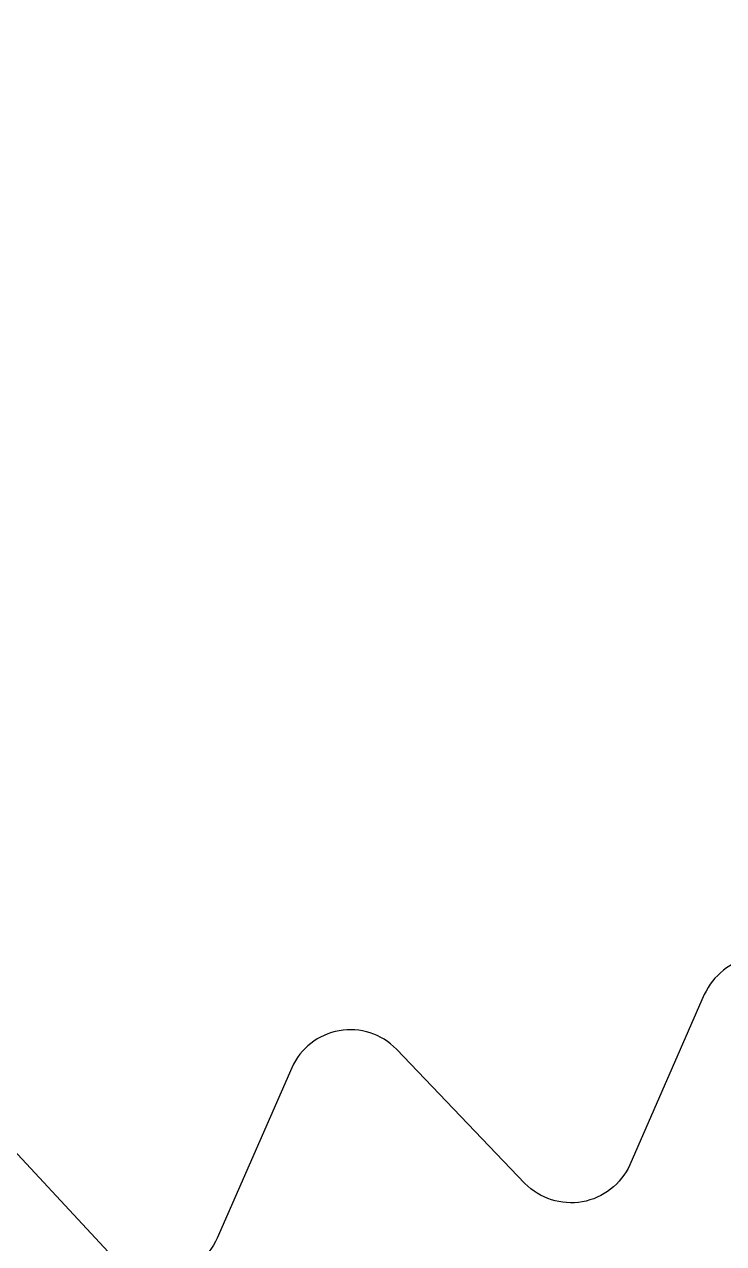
# Model space of a CAD drawing. Header units: millimetres. Extents: x -65527 to 8894748, y -37603 to 223697.
# Drawn here: x -31414.66 to -31411.35, y 101068.31 to 101074.08 of the extents above; entities that cross this region are included whole.
import ezdxf

# ---------------------------------------------------------------- set-up
doc = ezdxf.new("R2010")
doc.units = ezdxf.units.MM
doc.header["$LTSCALE"] = 10
doc.layers.add('Архитектура', color=251, linetype='Continuous')

msp = doc.modelspace()

# ---------------------------------------------------------------- linework, layer by layer
at = {"layer": 'Архитектура', "lineweight": 25, "transparency": 33554684}
msp.add_lwpolyline([(-31405.8196, 101069.7428, -0.527868), (-31406.3151, 101069.6549), (-31406.923, 101070.2901, 0.527868), (-31407.4186, 101070.2023), (-31407.7711, 101069.3969, -0.527868), (-31408.2667, 101069.3091), (-31408.8746, 101069.9442, 0.527868), (-31409.3702, 101069.8564), (-31409.7227, 101069.051, -0.527868), (-31410.2183, 101068.9632), (-31410.9462, 101069.5771, 0.527868), (-31411.4417, 101069.4892), (-31411.7943, 101068.6838, -0.527868), (-31412.2899, 101068.596), (-31412.8978, 101069.2312, 0.527868), (-31413.3933, 101069.1434), (-31413.7458, 101068.3379, -0.527868), (-31414.2414, 101068.2501), (-31414.8344, 101068.8879, 0.57795)], format="xyb", dxfattribs=at)
msp.add_lwpolyline([(-31405.8196, 101069.7428, -0.527868), (-31406.3151, 101069.6549), (-31406.923, 101070.2901, 0.527868), (-31407.4186, 101070.2023), (-31407.7711, 101069.3969, -0.527868), (-31408.2667, 101069.3091), (-31408.8746, 101069.9442, 0.527868), (-31409.3702, 101069.8564), (-31409.7227, 101069.051, -0.527868), (-31410.2183, 101068.9632), (-31410.9462, 101069.5771, 0.527868), (-31411.4417, 101069.4892), (-31411.7943, 101068.6838, -0.527868), (-31412.2899, 101068.596), (-31412.8978, 101069.2312, 0.527868), (-31413.3933, 101069.1434), (-31413.7458, 101068.3379, -0.527868), (-31414.2414, 101068.2501), (-31414.8344, 101068.8879, 0.57795)], format="xyb", dxfattribs=at)
msp.add_lwpolyline([(-31405.8196, 101069.7428, -0.527868), (-31406.3151, 101069.6549), (-31406.923, 101070.2901, 0.527868), (-31407.4186, 101070.2023), (-31407.7711, 101069.3969, -0.527868), (-31408.2667, 101069.3091), (-31408.8746, 101069.9442, 0.527868), (-31409.3702, 101069.8564), (-31409.7227, 101069.051, -0.527868), (-31410.2183, 101068.9632), (-31410.9462, 101069.5771, 0.527868), (-31411.4417, 101069.4892), (-31411.7943, 101068.6838, -0.527868), (-31412.2899, 101068.596), (-31412.8978, 101069.2312, 0.527868), (-31413.3933, 101069.1434), (-31413.7458, 101068.3379, -0.527868), (-31414.2414, 101068.2501), (-31414.8344, 101068.8879, 0.57795)], format="xyb", dxfattribs=at)
msp.add_lwpolyline([(-31405.8196, 101069.7428, -0.527868), (-31406.3151, 101069.6549), (-31406.923, 101070.2901, 0.527868), (-31407.4186, 101070.2023), (-31407.7711, 101069.3969, -0.527868), (-31408.2667, 101069.3091), (-31408.8746, 101069.9442, 0.527868), (-31409.3702, 101069.8564), (-31409.7227, 101069.051, -0.527868), (-31410.2183, 101068.9632), (-31410.9462, 101069.5771, 0.527868), (-31411.4417, 101069.4892), (-31411.7943, 101068.6838, -0.527868), (-31412.2899, 101068.596), (-31412.8978, 101069.2312, 0.527868), (-31413.3933, 101069.1434), (-31413.7458, 101068.3379, -0.527868), (-31414.2414, 101068.2501), (-31414.8344, 101068.8879, 0.57795)], format="xyb", dxfattribs=at)
msp.add_lwpolyline([(-31405.8196, 101069.7428, -0.527868), (-31406.3151, 101069.6549), (-31406.923, 101070.2901, 0.527868), (-31407.4186, 101070.2023), (-31407.7711, 101069.3969, -0.527868), (-31408.2667, 101069.3091), (-31408.8746, 101069.9442, 0.527868), (-31409.3702, 101069.8564), (-31409.7227, 101069.051, -0.527868), (-31410.2183, 101068.9632), (-31410.9462, 101069.5771, 0.527868), (-31411.4417, 101069.4892), (-31411.7943, 101068.6838, -0.527868), (-31412.2899, 101068.596), (-31412.8978, 101069.2312, 0.527868), (-31413.3933, 101069.1434), (-31413.7458, 101068.3379, -0.527868), (-31414.2414, 101068.2501), (-31414.8344, 101068.8879, 0.57795)], format="xyb", dxfattribs=at)
msp.add_lwpolyline([(-31405.8196, 101069.7428, -0.527868), (-31406.3151, 101069.6549), (-31406.923, 101070.2901, 0.527868), (-31407.4186, 101070.2023), (-31407.7711, 101069.3969, -0.527868), (-31408.2667, 101069.3091), (-31408.8746, 101069.9442, 0.527868), (-31409.3702, 101069.8564), (-31409.7227, 101069.051, -0.527868), (-31410.2183, 101068.9632), (-31410.9462, 101069.5771, 0.527868), (-31411.4417, 101069.4892), (-31411.7943, 101068.6838, -0.527868), (-31412.2899, 101068.596), (-31412.8978, 101069.2312, 0.527868), (-31413.3933, 101069.1434), (-31413.7458, 101068.3379, -0.527868), (-31414.2414, 101068.2501), (-31414.8344, 101068.8879, 0.57795)], format="xyb", dxfattribs=at)
msp.add_lwpolyline([(-31405.8196, 101069.7428, -0.527868), (-31406.3151, 101069.6549), (-31406.923, 101070.2901, 0.527868), (-31407.4186, 101070.2023), (-31407.7711, 101069.3969, -0.527868), (-31408.2667, 101069.3091), (-31408.8746, 101069.9442, 0.527868), (-31409.3702, 101069.8564), (-31409.7227, 101069.051, -0.527868), (-31410.2183, 101068.9632), (-31410.9462, 101069.5771, 0.527868), (-31411.4417, 101069.4892), (-31411.7943, 101068.6838, -0.527868), (-31412.2899, 101068.596), (-31412.8978, 101069.2312, 0.527868), (-31413.3933, 101069.1434), (-31413.7458, 101068.3379, -0.527868), (-31414.2414, 101068.2501), (-31414.8344, 101068.8879, 0.57795)], format="xyb", dxfattribs=at)
msp.add_lwpolyline([(-31405.8196, 101069.7428, -0.527868), (-31406.3151, 101069.6549), (-31406.923, 101070.2901, 0.527868), (-31407.4186, 101070.2023), (-31407.7711, 101069.3969, -0.527868), (-31408.2667, 101069.3091), (-31408.8746, 101069.9442, 0.527868), (-31409.3702, 101069.8564), (-31409.7227, 101069.051, -0.527868), (-31410.2183, 101068.9632), (-31410.9462, 101069.5771, 0.527868), (-31411.4417, 101069.4892), (-31411.7943, 101068.6838, -0.527868), (-31412.2899, 101068.596), (-31412.8978, 101069.2312, 0.527868), (-31413.3933, 101069.1434), (-31413.7458, 101068.3379, -0.527868), (-31414.2414, 101068.2501), (-31414.8344, 101068.8879, 0.57795)], format="xyb", dxfattribs=at)
msp.add_lwpolyline([(-31405.8196, 101069.7428, -0.527868), (-31406.3151, 101069.6549), (-31406.923, 101070.2901, 0.527868), (-31407.4186, 101070.2023), (-31407.7711, 101069.3969, -0.527868), (-31408.2667, 101069.3091), (-31408.8746, 101069.9442, 0.527868), (-31409.3702, 101069.8564), (-31409.7227, 101069.051, -0.527868), (-31410.2183, 101068.9632), (-31410.9462, 101069.5771, 0.527868), (-31411.4417, 101069.4892), (-31411.7943, 101068.6838, -0.527868), (-31412.2899, 101068.596), (-31412.8978, 101069.2312, 0.527868), (-31413.3933, 101069.1434), (-31413.7458, 101068.3379, -0.527868), (-31414.2414, 101068.2501), (-31414.8344, 101068.8879, 0.57795)], format="xyb", dxfattribs=at)
msp.add_lwpolyline([(-31405.8196, 101069.7428, -0.527868), (-31406.3151, 101069.6549), (-31406.923, 101070.2901, 0.527868), (-31407.4186, 101070.2023), (-31407.7711, 101069.3969, -0.527868), (-31408.2667, 101069.3091), (-31408.8746, 101069.9442, 0.527868), (-31409.3702, 101069.8564), (-31409.7227, 101069.051, -0.527868), (-31410.2183, 101068.9632), (-31410.9462, 101069.5771, 0.527868), (-31411.4417, 101069.4892), (-31411.7943, 101068.6838, -0.527868), (-31412.2899, 101068.596), (-31412.8978, 101069.2312, 0.527868), (-31413.3933, 101069.1434), (-31413.7458, 101068.3379, -0.527868), (-31414.2414, 101068.2501), (-31414.8344, 101068.8879, 0.57795)], format="xyb", dxfattribs=at)
msp.add_lwpolyline([(-31405.8196, 101069.7428, -0.527868), (-31406.3151, 101069.6549), (-31406.923, 101070.2901, 0.527868), (-31407.4186, 101070.2023), (-31407.7711, 101069.3969, -0.527868), (-31408.2667, 101069.3091), (-31408.8746, 101069.9442, 0.527868), (-31409.3702, 101069.8564), (-31409.7227, 101069.051, -0.527868), (-31410.2183, 101068.9632), (-31410.9462, 101069.5771, 0.527868), (-31411.4417, 101069.4892), (-31411.7943, 101068.6838, -0.527868), (-31412.2899, 101068.596), (-31412.8978, 101069.2312, 0.527868), (-31413.3933, 101069.1434), (-31413.7458, 101068.3379, -0.527868), (-31414.2414, 101068.2501), (-31414.8344, 101068.8879, 0.57795)], format="xyb", dxfattribs=at)
msp.add_lwpolyline([(-31405.8196, 101069.7428, -0.527868), (-31406.3151, 101069.6549), (-31406.923, 101070.2901, 0.527868), (-31407.4186, 101070.2023), (-31407.7711, 101069.3969, -0.527868), (-31408.2667, 101069.3091), (-31408.8746, 101069.9442, 0.527868), (-31409.3702, 101069.8564), (-31409.7227, 101069.051, -0.527868), (-31410.2183, 101068.9632), (-31410.9462, 101069.5771, 0.527868), (-31411.4417, 101069.4892), (-31411.7943, 101068.6838, -0.527868), (-31412.2899, 101068.596), (-31412.8978, 101069.2312, 0.527868), (-31413.3933, 101069.1434), (-31413.7458, 101068.3379, -0.527868), (-31414.2414, 101068.2501), (-31414.8344, 101068.8879, 0.57795)], format="xyb", dxfattribs=at)
msp.add_lwpolyline([(-31405.8196, 101069.7428, -0.527868), (-31406.3151, 101069.6549), (-31406.923, 101070.2901, 0.527868), (-31407.4186, 101070.2023), (-31407.7711, 101069.3969, -0.527868), (-31408.2667, 101069.3091), (-31408.8746, 101069.9442, 0.527868), (-31409.3702, 101069.8564), (-31409.7227, 101069.051, -0.527868), (-31410.2183, 101068.9632), (-31410.9462, 101069.5771, 0.527868), (-31411.4417, 101069.4892), (-31411.7943, 101068.6838, -0.527868), (-31412.2899, 101068.596), (-31412.8978, 101069.2312, 0.527868), (-31413.3933, 101069.1434), (-31413.7458, 101068.3379, -0.527868), (-31414.2414, 101068.2501), (-31414.8344, 101068.8879, 0.57795)], format="xyb", dxfattribs=at)
msp.add_lwpolyline([(-31405.8196, 101069.7428, -0.527868), (-31406.3151, 101069.6549), (-31406.923, 101070.2901, 0.527868), (-31407.4186, 101070.2023), (-31407.7711, 101069.3969, -0.527868), (-31408.2667, 101069.3091), (-31408.8746, 101069.9442, 0.527868), (-31409.3702, 101069.8564), (-31409.7227, 101069.051, -0.527868), (-31410.2183, 101068.9632), (-31410.9462, 101069.5771, 0.527868), (-31411.4417, 101069.4892), (-31411.7943, 101068.6838, -0.527868), (-31412.2899, 101068.596), (-31412.8978, 101069.2312, 0.527868), (-31413.3933, 101069.1434), (-31413.7458, 101068.3379, -0.527868), (-31414.2414, 101068.2501), (-31414.8344, 101068.8879, 0.57795)], format="xyb", dxfattribs=at)
msp.add_lwpolyline([(-31405.8196, 101069.7428, -0.527868), (-31406.3151, 101069.6549), (-31406.923, 101070.2901, 0.527868), (-31407.4186, 101070.2023), (-31407.7711, 101069.3969, -0.527868), (-31408.2667, 101069.3091), (-31408.8746, 101069.9442, 0.527868), (-31409.3702, 101069.8564), (-31409.7227, 101069.051, -0.527868), (-31410.2183, 101068.9632), (-31410.9462, 101069.5771, 0.527868), (-31411.4417, 101069.4892), (-31411.7943, 101068.6838, -0.527868), (-31412.2899, 101068.596), (-31412.8978, 101069.2312, 0.527868), (-31413.3933, 101069.1434), (-31413.7458, 101068.3379, -0.527868), (-31414.2414, 101068.2501), (-31414.8344, 101068.8879, 0.57795)], format="xyb", dxfattribs=at)
msp.add_lwpolyline([(-31405.8196, 101069.7428, -0.527868), (-31406.3151, 101069.6549), (-31406.923, 101070.2901, 0.527868), (-31407.4186, 101070.2023), (-31407.7711, 101069.3969, -0.527868), (-31408.2667, 101069.3091), (-31408.8746, 101069.9442, 0.527868), (-31409.3702, 101069.8564), (-31409.7227, 101069.051, -0.527868), (-31410.2183, 101068.9632), (-31410.9462, 101069.5771, 0.527868), (-31411.4417, 101069.4892), (-31411.7943, 101068.6838, -0.527868), (-31412.2899, 101068.596), (-31412.8978, 101069.2312, 0.527868), (-31413.3933, 101069.1434), (-31413.7458, 101068.3379, -0.527868), (-31414.2414, 101068.2501), (-31414.8344, 101068.8879, 0.57795)], format="xyb", dxfattribs=at)
msp.add_lwpolyline([(-31405.8196, 101069.7428, -0.527868), (-31406.3151, 101069.6549), (-31406.923, 101070.2901, 0.527868), (-31407.4186, 101070.2023), (-31407.7711, 101069.3969, -0.527868), (-31408.2667, 101069.3091), (-31408.8746, 101069.9442, 0.527868), (-31409.3702, 101069.8564), (-31409.7227, 101069.051, -0.527868), (-31410.2183, 101068.9632), (-31410.9462, 101069.5771, 0.527868), (-31411.4417, 101069.4892), (-31411.7943, 101068.6838, -0.527868), (-31412.2899, 101068.596), (-31412.8978, 101069.2312, 0.527868), (-31413.3933, 101069.1434), (-31413.7458, 101068.3379, -0.527868), (-31414.2414, 101068.2501), (-31414.8344, 101068.8879, 0.57795)], format="xyb", dxfattribs=at)
msp.add_lwpolyline([(-31405.8196, 101069.7428, -0.527868), (-31406.3151, 101069.6549), (-31406.923, 101070.2901, 0.527868), (-31407.4186, 101070.2023), (-31407.7711, 101069.3969, -0.527868), (-31408.2667, 101069.3091), (-31408.8746, 101069.9442, 0.527868), (-31409.3702, 101069.8564), (-31409.7227, 101069.051, -0.527868), (-31410.2183, 101068.9632), (-31410.9462, 101069.5771, 0.527868), (-31411.4417, 101069.4892), (-31411.7943, 101068.6838, -0.527868), (-31412.2899, 101068.596), (-31412.8978, 101069.2312, 0.527868), (-31413.3933, 101069.1434), (-31413.7458, 101068.3379, -0.527868), (-31414.2414, 101068.2501), (-31414.8344, 101068.8879, 0.57795)], format="xyb", dxfattribs=at)
msp.add_lwpolyline([(-31405.8196, 101069.7428, -0.527868), (-31406.3151, 101069.6549), (-31406.923, 101070.2901, 0.527868), (-31407.4186, 101070.2023), (-31407.7711, 101069.3969, -0.527868), (-31408.2667, 101069.3091), (-31408.8746, 101069.9442, 0.527868), (-31409.3702, 101069.8564), (-31409.7227, 101069.051, -0.527868), (-31410.2183, 101068.9632), (-31410.9462, 101069.5771, 0.527868), (-31411.4417, 101069.4892), (-31411.7943, 101068.6838, -0.527868), (-31412.2899, 101068.596), (-31412.8978, 101069.2312, 0.527868), (-31413.3933, 101069.1434), (-31413.7458, 101068.3379, -0.527868), (-31414.2414, 101068.2501), (-31414.8344, 101068.8879, 0.57795)], format="xyb", dxfattribs=at)
msp.add_lwpolyline([(-31405.8196, 101069.7428, -0.527868), (-31406.3151, 101069.6549), (-31406.923, 101070.2901, 0.527868), (-31407.4186, 101070.2023), (-31407.7711, 101069.3969, -0.527868), (-31408.2667, 101069.3091), (-31408.8746, 101069.9442, 0.527868), (-31409.3702, 101069.8564), (-31409.7227, 101069.051, -0.527868), (-31410.2183, 101068.9632), (-31410.9462, 101069.5771, 0.527868), (-31411.4417, 101069.4892), (-31411.7943, 101068.6838, -0.527868), (-31412.2899, 101068.596), (-31412.8978, 101069.2312, 0.527868), (-31413.3933, 101069.1434), (-31413.7458, 101068.3379, -0.527868), (-31414.2414, 101068.2501), (-31414.8344, 101068.8879, 0.57795)], format="xyb", dxfattribs=at)
msp.add_lwpolyline([(-31405.8196, 101069.7428, -0.527868), (-31406.3151, 101069.6549), (-31406.923, 101070.2901, 0.527868), (-31407.4186, 101070.2023), (-31407.7711, 101069.3969, -0.527868), (-31408.2667, 101069.3091), (-31408.8746, 101069.9442, 0.527868), (-31409.3702, 101069.8564), (-31409.7227, 101069.051, -0.527868), (-31410.2183, 101068.9632), (-31410.9462, 101069.5771, 0.527868), (-31411.4417, 101069.4892), (-31411.7943, 101068.6838, -0.527868), (-31412.2899, 101068.596), (-31412.8978, 101069.2312, 0.527868), (-31413.3933, 101069.1434), (-31413.7458, 101068.3379, -0.527868), (-31414.2414, 101068.2501), (-31414.8344, 101068.8879, 0.57795)], format="xyb", dxfattribs=at)
msp.add_lwpolyline([(-31405.8196, 101069.7428, -0.527868), (-31406.3151, 101069.6549), (-31406.923, 101070.2901, 0.527868), (-31407.4186, 101070.2023), (-31407.7711, 101069.3969, -0.527868), (-31408.2667, 101069.3091), (-31408.8746, 101069.9442, 0.527868), (-31409.3702, 101069.8564), (-31409.7227, 101069.051, -0.527868), (-31410.2183, 101068.9632), (-31410.9462, 101069.5771, 0.527868), (-31411.4417, 101069.4892), (-31411.7943, 101068.6838, -0.527868), (-31412.2899, 101068.596), (-31412.8978, 101069.2312, 0.527868), (-31413.3933, 101069.1434), (-31413.7458, 101068.3379, -0.527868), (-31414.2414, 101068.2501), (-31414.8344, 101068.8879, 0.57795)], format="xyb", dxfattribs=at)
msp.add_lwpolyline([(-31405.8196, 101069.7428, -0.527868), (-31406.3151, 101069.6549), (-31406.923, 101070.2901, 0.527868), (-31407.4186, 101070.2023), (-31407.7711, 101069.3969, -0.527868), (-31408.2667, 101069.3091), (-31408.8746, 101069.9442, 0.527868), (-31409.3702, 101069.8564), (-31409.7227, 101069.051, -0.527868), (-31410.2183, 101068.9632), (-31410.9462, 101069.5771, 0.527868), (-31411.4417, 101069.4892), (-31411.7943, 101068.6838, -0.527868), (-31412.2899, 101068.596), (-31412.8978, 101069.2312, 0.527868), (-31413.3933, 101069.1434), (-31413.7458, 101068.3379, -0.527868), (-31414.2414, 101068.2501), (-31414.8344, 101068.8879, 0.57795)], format="xyb", dxfattribs=at)
msp.add_lwpolyline([(-31405.8196, 101069.7428, -0.527868), (-31406.3151, 101069.6549), (-31406.923, 101070.2901, 0.527868), (-31407.4186, 101070.2023), (-31407.7711, 101069.3969, -0.527868), (-31408.2667, 101069.3091), (-31408.8746, 101069.9442, 0.527868), (-31409.3702, 101069.8564), (-31409.7227, 101069.051, -0.527868), (-31410.2183, 101068.9632), (-31410.9462, 101069.5771, 0.527868), (-31411.4417, 101069.4892), (-31411.7943, 101068.6838, -0.527868), (-31412.2899, 101068.596), (-31412.8978, 101069.2312, 0.527868), (-31413.3933, 101069.1434), (-31413.7458, 101068.3379, -0.527868), (-31414.2414, 101068.2501), (-31414.8344, 101068.8879, 0.57795)], format="xyb", dxfattribs=at)
msp.add_lwpolyline([(-31405.8196, 101069.7428, -0.527868), (-31406.3151, 101069.6549), (-31406.923, 101070.2901, 0.527868), (-31407.4186, 101070.2023), (-31407.7711, 101069.3969, -0.527868), (-31408.2667, 101069.3091), (-31408.8746, 101069.9442, 0.527868), (-31409.3702, 101069.8564), (-31409.7227, 101069.051, -0.527868), (-31410.2183, 101068.9632), (-31410.9462, 101069.5771, 0.527868), (-31411.4417, 101069.4892), (-31411.7943, 101068.6838, -0.527868), (-31412.2899, 101068.596), (-31412.8978, 101069.2312, 0.527868), (-31413.3933, 101069.1434), (-31413.7458, 101068.3379, -0.527868), (-31414.2414, 101068.2501), (-31414.8344, 101068.8879, 0.57795)], format="xyb", dxfattribs=at)
msp.add_lwpolyline([(-31405.8196, 101069.7428, -0.527868), (-31406.3151, 101069.6549), (-31406.923, 101070.2901, 0.527868), (-31407.4186, 101070.2023), (-31407.7711, 101069.3969, -0.527868), (-31408.2667, 101069.3091), (-31408.8746, 101069.9442, 0.527868), (-31409.3702, 101069.8564), (-31409.7227, 101069.051, -0.527868), (-31410.2183, 101068.9632), (-31410.9462, 101069.5771, 0.527868), (-31411.4417, 101069.4892), (-31411.7943, 101068.6838, -0.527868), (-31412.2899, 101068.596), (-31412.8978, 101069.2312, 0.527868), (-31413.3933, 101069.1434), (-31413.7458, 101068.3379, -0.527868), (-31414.2414, 101068.2501), (-31414.8344, 101068.8879, 0.57795)], format="xyb", dxfattribs=at)
msp.add_lwpolyline([(-31405.8196, 101069.7428, -0.527868), (-31406.3151, 101069.6549), (-31406.923, 101070.2901, 0.527868), (-31407.4186, 101070.2023), (-31407.7711, 101069.3969, -0.527868), (-31408.2667, 101069.3091), (-31408.8746, 101069.9442, 0.527868), (-31409.3702, 101069.8564), (-31409.7227, 101069.051, -0.527868), (-31410.2183, 101068.9632), (-31410.9462, 101069.5771, 0.527868), (-31411.4417, 101069.4892), (-31411.7943, 101068.6838, -0.527868), (-31412.2899, 101068.596), (-31412.8978, 101069.2312, 0.527868), (-31413.3933, 101069.1434), (-31413.7458, 101068.3379, -0.527868), (-31414.2414, 101068.2501), (-31414.8344, 101068.8879, 0.57795)], format="xyb", dxfattribs=at)
msp.add_lwpolyline([(-31405.8196, 101069.7428, -0.527868), (-31406.3151, 101069.6549), (-31406.923, 101070.2901, 0.527868), (-31407.4186, 101070.2023), (-31407.7711, 101069.3969, -0.527868), (-31408.2667, 101069.3091), (-31408.8746, 101069.9442, 0.527868), (-31409.3702, 101069.8564), (-31409.7227, 101069.051, -0.527868), (-31410.2183, 101068.9632), (-31410.9462, 101069.5771, 0.527868), (-31411.4417, 101069.4892), (-31411.7943, 101068.6838, -0.527868), (-31412.2899, 101068.596), (-31412.8978, 101069.2312, 0.527868), (-31413.3933, 101069.1434), (-31413.7458, 101068.3379, -0.527868), (-31414.2414, 101068.2501), (-31414.8344, 101068.8879, 0.57795)], format="xyb", dxfattribs=at)
msp.add_lwpolyline([(-31405.8196, 101069.7428, -0.527868), (-31406.3151, 101069.6549), (-31406.923, 101070.2901, 0.527868), (-31407.4186, 101070.2023), (-31407.7711, 101069.3969, -0.527868), (-31408.2667, 101069.3091), (-31408.8746, 101069.9442, 0.527868), (-31409.3702, 101069.8564), (-31409.7227, 101069.051, -0.527868), (-31410.2183, 101068.9632), (-31410.9462, 101069.5771, 0.527868), (-31411.4417, 101069.4892), (-31411.7943, 101068.6838, -0.527868), (-31412.2899, 101068.596), (-31412.8978, 101069.2312, 0.527868), (-31413.3933, 101069.1434), (-31413.7458, 101068.3379, -0.527868), (-31414.2414, 101068.2501), (-31414.8344, 101068.8879, 0.57795)], format="xyb", dxfattribs=at)
msp.add_lwpolyline([(-31405.8196, 101069.7428, -0.527868), (-31406.3151, 101069.6549), (-31406.923, 101070.2901, 0.527868), (-31407.4186, 101070.2023), (-31407.7711, 101069.3969, -0.527868), (-31408.2667, 101069.3091), (-31408.8746, 101069.9442, 0.527868), (-31409.3702, 101069.8564), (-31409.7227, 101069.051, -0.527868), (-31410.2183, 101068.9632), (-31410.9462, 101069.5771, 0.527868), (-31411.4417, 101069.4892), (-31411.7943, 101068.6838, -0.527868), (-31412.2899, 101068.596), (-31412.8978, 101069.2312, 0.527868), (-31413.3933, 101069.1434), (-31413.7458, 101068.3379, -0.527868), (-31414.2414, 101068.2501), (-31414.8344, 101068.8879, 0.57795)], format="xyb", dxfattribs=at)
msp.add_lwpolyline([(-31405.8196, 101069.7428, -0.527868), (-31406.3151, 101069.6549), (-31406.923, 101070.2901, 0.527868), (-31407.4186, 101070.2023), (-31407.7711, 101069.3969, -0.527868), (-31408.2667, 101069.3091), (-31408.8746, 101069.9442, 0.527868), (-31409.3702, 101069.8564), (-31409.7227, 101069.051, -0.527868), (-31410.2183, 101068.9632), (-31410.9462, 101069.5771, 0.527868), (-31411.4417, 101069.4892), (-31411.7943, 101068.6838, -0.527868), (-31412.2899, 101068.596), (-31412.8978, 101069.2312, 0.527868), (-31413.3933, 101069.1434), (-31413.7458, 101068.3379, -0.527868), (-31414.2414, 101068.2501), (-31414.8344, 101068.8879, 0.57795)], format="xyb", dxfattribs=at)
msp.add_lwpolyline([(-31405.8196, 101069.7428, -0.527868), (-31406.3151, 101069.6549), (-31406.923, 101070.2901, 0.527868), (-31407.4186, 101070.2023), (-31407.7711, 101069.3969, -0.527868), (-31408.2667, 101069.3091), (-31408.8746, 101069.9442, 0.527868), (-31409.3702, 101069.8564), (-31409.7227, 101069.051, -0.527868), (-31410.2183, 101068.9632), (-31410.9462, 101069.5771, 0.527868), (-31411.4417, 101069.4892), (-31411.7943, 101068.6838, -0.527868), (-31412.2899, 101068.596), (-31412.8978, 101069.2312, 0.527868), (-31413.3933, 101069.1434), (-31413.7458, 101068.3379, -0.527868), (-31414.2414, 101068.2501), (-31414.8344, 101068.8879, 0.57795)], format="xyb", dxfattribs=at)
msp.add_lwpolyline([(-31405.8196, 101069.7428, -0.527868), (-31406.3151, 101069.6549), (-31406.923, 101070.2901, 0.527868), (-31407.4186, 101070.2023), (-31407.7711, 101069.3969, -0.527868), (-31408.2667, 101069.3091), (-31408.8746, 101069.9442, 0.527868), (-31409.3702, 101069.8564), (-31409.7227, 101069.051, -0.527868), (-31410.2183, 101068.9632), (-31410.9462, 101069.5771, 0.527868), (-31411.4417, 101069.4892), (-31411.7943, 101068.6838, -0.527868), (-31412.2899, 101068.596), (-31412.8978, 101069.2312, 0.527868), (-31413.3933, 101069.1434), (-31413.7458, 101068.3379, -0.527868), (-31414.2414, 101068.2501), (-31414.8344, 101068.8879, 0.57795)], format="xyb", dxfattribs=at)
msp.add_lwpolyline([(-31405.8196, 101069.7428, -0.527868), (-31406.3151, 101069.6549), (-31406.923, 101070.2901, 0.527868), (-31407.4186, 101070.2023), (-31407.7711, 101069.3969, -0.527868), (-31408.2667, 101069.3091), (-31408.8746, 101069.9442, 0.527868), (-31409.3702, 101069.8564), (-31409.7227, 101069.051, -0.527868), (-31410.2183, 101068.9632), (-31410.9462, 101069.5771, 0.527868), (-31411.4417, 101069.4892), (-31411.7943, 101068.6838, -0.527868), (-31412.2899, 101068.596), (-31412.8978, 101069.2312, 0.527868), (-31413.3933, 101069.1434), (-31413.7458, 101068.3379, -0.527868), (-31414.2414, 101068.2501), (-31414.8344, 101068.8879, 0.57795)], format="xyb", dxfattribs=at)
msp.add_lwpolyline([(-31405.8196, 101069.7428, -0.527868), (-31406.3151, 101069.6549), (-31406.923, 101070.2901, 0.527868), (-31407.4186, 101070.2023), (-31407.7711, 101069.3969, -0.527868), (-31408.2667, 101069.3091), (-31408.8746, 101069.9442, 0.527868), (-31409.3702, 101069.8564), (-31409.7227, 101069.051, -0.527868), (-31410.2183, 101068.9632), (-31410.9462, 101069.5771, 0.527868), (-31411.4417, 101069.4892), (-31411.7943, 101068.6838, -0.527868), (-31412.2899, 101068.596), (-31412.8978, 101069.2312, 0.527868), (-31413.3933, 101069.1434), (-31413.7458, 101068.3379, -0.527868), (-31414.2414, 101068.2501), (-31414.8344, 101068.8879, 0.57795)], format="xyb", dxfattribs=at)
msp.add_lwpolyline([(-31405.8196, 101069.7428, -0.527868), (-31406.3151, 101069.6549), (-31406.923, 101070.2901, 0.527868), (-31407.4186, 101070.2023), (-31407.7711, 101069.3969, -0.527868), (-31408.2667, 101069.3091), (-31408.8746, 101069.9442, 0.527868), (-31409.3702, 101069.8564), (-31409.7227, 101069.051, -0.527868), (-31410.2183, 101068.9632), (-31410.9462, 101069.5771, 0.527868), (-31411.4417, 101069.4892), (-31411.7943, 101068.6838, -0.527868), (-31412.2899, 101068.596), (-31412.8978, 101069.2312, 0.527868), (-31413.3933, 101069.1434), (-31413.7458, 101068.3379, -0.527868), (-31414.2414, 101068.2501), (-31414.8344, 101068.8879, 0.57795)], format="xyb", dxfattribs=at)
msp.add_lwpolyline([(-31405.8196, 101069.7428, -0.527868), (-31406.3151, 101069.6549), (-31406.923, 101070.2901, 0.527868), (-31407.4186, 101070.2023), (-31407.7711, 101069.3969, -0.527868), (-31408.2667, 101069.3091), (-31408.8746, 101069.9442, 0.527868), (-31409.3702, 101069.8564), (-31409.7227, 101069.051, -0.527868), (-31410.2183, 101068.9632), (-31410.9462, 101069.5771, 0.527868), (-31411.4417, 101069.4892), (-31411.7943, 101068.6838, -0.527868), (-31412.2899, 101068.596), (-31412.8978, 101069.2312, 0.527868), (-31413.3933, 101069.1434), (-31413.7458, 101068.3379, -0.527868), (-31414.2414, 101068.2501), (-31414.8344, 101068.8879, 0.57795)], format="xyb", dxfattribs=at)
msp.add_lwpolyline([(-31405.8196, 101069.7428, -0.527868), (-31406.3151, 101069.6549), (-31406.923, 101070.2901, 0.527868), (-31407.4186, 101070.2023), (-31407.7711, 101069.3969, -0.527868), (-31408.2667, 101069.3091), (-31408.8746, 101069.9442, 0.527868), (-31409.3702, 101069.8564), (-31409.7227, 101069.051, -0.527868), (-31410.2183, 101068.9632), (-31410.9462, 101069.5771, 0.527868), (-31411.4417, 101069.4892), (-31411.7943, 101068.6838, -0.527868), (-31412.2899, 101068.596), (-31412.8978, 101069.2312, 0.527868), (-31413.3933, 101069.1434), (-31413.7458, 101068.3379, -0.527868), (-31414.2414, 101068.2501), (-31414.8344, 101068.8879, 0.57795)], format="xyb", dxfattribs=at)
msp.add_lwpolyline([(-31405.8196, 101069.7428, -0.527868), (-31406.3151, 101069.6549), (-31406.923, 101070.2901, 0.527868), (-31407.4186, 101070.2023), (-31407.7711, 101069.3969, -0.527868), (-31408.2667, 101069.3091), (-31408.8746, 101069.9442, 0.527868), (-31409.3702, 101069.8564), (-31409.7227, 101069.051, -0.527868), (-31410.2183, 101068.9632), (-31410.9462, 101069.5771, 0.527868), (-31411.4417, 101069.4892), (-31411.7943, 101068.6838, -0.527868), (-31412.2899, 101068.596), (-31412.8978, 101069.2312, 0.527868), (-31413.3933, 101069.1434), (-31413.7458, 101068.3379, -0.527868), (-31414.2414, 101068.2501), (-31414.8344, 101068.8879, 0.57795)], format="xyb", dxfattribs=at)
msp.add_lwpolyline([(-31405.8196, 101069.7428, -0.527868), (-31406.3151, 101069.6549), (-31406.923, 101070.2901, 0.527868), (-31407.4186, 101070.2023), (-31407.7711, 101069.3969, -0.527868), (-31408.2667, 101069.3091), (-31408.8746, 101069.9442, 0.527868), (-31409.3702, 101069.8564), (-31409.7227, 101069.051, -0.527868), (-31410.2183, 101068.9632), (-31410.9462, 101069.5771, 0.527868), (-31411.4417, 101069.4892), (-31411.7943, 101068.6838, -0.527868), (-31412.2899, 101068.596), (-31412.8978, 101069.2312, 0.527868), (-31413.3933, 101069.1434), (-31413.7458, 101068.3379, -0.527868), (-31414.2414, 101068.2501), (-31414.8344, 101068.8879, 0.57795)], format="xyb", dxfattribs=at)
msp.add_lwpolyline([(-31405.8196, 101069.7428, -0.527868), (-31406.3151, 101069.6549), (-31406.923, 101070.2901, 0.527868), (-31407.4186, 101070.2023), (-31407.7711, 101069.3969, -0.527868), (-31408.2667, 101069.3091), (-31408.8746, 101069.9442, 0.527868), (-31409.3702, 101069.8564), (-31409.7227, 101069.051, -0.527868), (-31410.2183, 101068.9632), (-31410.9462, 101069.5771, 0.527868), (-31411.4417, 101069.4892), (-31411.7943, 101068.6838, -0.527868), (-31412.2899, 101068.596), (-31412.8978, 101069.2312, 0.527868), (-31413.3933, 101069.1434), (-31413.7458, 101068.3379, -0.527868), (-31414.2414, 101068.2501), (-31414.8344, 101068.8879, 0.57795)], format="xyb", dxfattribs=at)
msp.add_lwpolyline([(-31405.8196, 101069.7428, -0.527868), (-31406.3151, 101069.6549), (-31406.923, 101070.2901, 0.527868), (-31407.4186, 101070.2023), (-31407.7711, 101069.3969, -0.527868), (-31408.2667, 101069.3091), (-31408.8746, 101069.9442, 0.527868), (-31409.3702, 101069.8564), (-31409.7227, 101069.051, -0.527868), (-31410.2183, 101068.9632), (-31410.9462, 101069.5771, 0.527868), (-31411.4417, 101069.4892), (-31411.7943, 101068.6838, -0.527868), (-31412.2899, 101068.596), (-31412.8978, 101069.2312, 0.527868), (-31413.3933, 101069.1434), (-31413.7458, 101068.3379, -0.527868), (-31414.2414, 101068.2501), (-31414.8344, 101068.8879, 0.57795)], format="xyb", dxfattribs=at)
msp.add_lwpolyline([(-31405.8196, 101069.7428, -0.527868), (-31406.3151, 101069.6549), (-31406.923, 101070.2901, 0.527868), (-31407.4186, 101070.2023), (-31407.7711, 101069.3969, -0.527868), (-31408.2667, 101069.3091), (-31408.8746, 101069.9442, 0.527868), (-31409.3702, 101069.8564), (-31409.7227, 101069.051, -0.527868), (-31410.2183, 101068.9632), (-31410.9462, 101069.5771, 0.527868), (-31411.4417, 101069.4892), (-31411.7943, 101068.6838, -0.527868), (-31412.2899, 101068.596), (-31412.8978, 101069.2312, 0.527868), (-31413.3933, 101069.1434), (-31413.7458, 101068.3379, -0.527868), (-31414.2414, 101068.2501), (-31414.8344, 101068.8879, 0.57795)], format="xyb", dxfattribs=at)
msp.add_lwpolyline([(-31405.8196, 101069.7428, -0.527868), (-31406.3151, 101069.6549), (-31406.923, 101070.2901, 0.527868), (-31407.4186, 101070.2023), (-31407.7711, 101069.3969, -0.527868), (-31408.2667, 101069.3091), (-31408.8746, 101069.9442, 0.527868), (-31409.3702, 101069.8564), (-31409.7227, 101069.051, -0.527868), (-31410.2183, 101068.9632), (-31410.9462, 101069.5771, 0.527868), (-31411.4417, 101069.4892), (-31411.7943, 101068.6838, -0.527868), (-31412.2899, 101068.596), (-31412.8978, 101069.2312, 0.527868), (-31413.3933, 101069.1434), (-31413.7458, 101068.3379, -0.527868), (-31414.2414, 101068.2501), (-31414.8344, 101068.8879, 0.57795)], format="xyb", dxfattribs=at)
msp.add_lwpolyline([(-31405.8196, 101069.7428, -0.527868), (-31406.3151, 101069.6549), (-31406.923, 101070.2901, 0.527868), (-31407.4186, 101070.2023), (-31407.7711, 101069.3969, -0.527868), (-31408.2667, 101069.3091), (-31408.8746, 101069.9442, 0.527868), (-31409.3702, 101069.8564), (-31409.7227, 101069.051, -0.527868), (-31410.2183, 101068.9632), (-31410.9462, 101069.5771, 0.527868), (-31411.4417, 101069.4892), (-31411.7943, 101068.6838, -0.527868), (-31412.2899, 101068.596), (-31412.8978, 101069.2312, 0.527868), (-31413.3933, 101069.1434), (-31413.7458, 101068.3379, -0.527868), (-31414.2414, 101068.2501), (-31414.8344, 101068.8879, 0.57795)], format="xyb", dxfattribs=at)
msp.add_lwpolyline([(-31405.8196, 101069.7428, -0.527868), (-31406.3151, 101069.6549), (-31406.923, 101070.2901, 0.527868), (-31407.4186, 101070.2023), (-31407.7711, 101069.3969, -0.527868), (-31408.2667, 101069.3091), (-31408.8746, 101069.9442, 0.527868), (-31409.3702, 101069.8564), (-31409.7227, 101069.051, -0.527868), (-31410.2183, 101068.9632), (-31410.9462, 101069.5771, 0.527868), (-31411.4417, 101069.4892), (-31411.7943, 101068.6838, -0.527868), (-31412.2899, 101068.596), (-31412.8978, 101069.2312, 0.527868), (-31413.3933, 101069.1434), (-31413.7458, 101068.3379, -0.527868), (-31414.2414, 101068.2501), (-31414.8344, 101068.8879, 0.57795)], format="xyb", dxfattribs=at)
msp.add_lwpolyline([(-31405.8196, 101069.7428, -0.527868), (-31406.3151, 101069.6549), (-31406.923, 101070.2901, 0.527868), (-31407.4186, 101070.2023), (-31407.7711, 101069.3969, -0.527868), (-31408.2667, 101069.3091), (-31408.8746, 101069.9442, 0.527868), (-31409.3702, 101069.8564), (-31409.7227, 101069.051, -0.527868), (-31410.2183, 101068.9632), (-31410.9462, 101069.5771, 0.527868), (-31411.4417, 101069.4892), (-31411.7943, 101068.6838, -0.527868), (-31412.2899, 101068.596), (-31412.8978, 101069.2312, 0.527868), (-31413.3933, 101069.1434), (-31413.7458, 101068.3379, -0.527868), (-31414.2414, 101068.2501), (-31414.8344, 101068.8879, 0.57795)], format="xyb", dxfattribs=at)
msp.add_lwpolyline([(-31405.8196, 101069.7428, -0.527868), (-31406.3151, 101069.6549), (-31406.923, 101070.2901, 0.527868), (-31407.4186, 101070.2023), (-31407.7711, 101069.3969, -0.527868), (-31408.2667, 101069.3091), (-31408.8746, 101069.9442, 0.527868), (-31409.3702, 101069.8564), (-31409.7227, 101069.051, -0.527868), (-31410.2183, 101068.9632), (-31410.9462, 101069.5771, 0.527868), (-31411.4417, 101069.4892), (-31411.7943, 101068.6838, -0.527868), (-31412.2899, 101068.596), (-31412.8978, 101069.2312, 0.527868), (-31413.3933, 101069.1434), (-31413.7458, 101068.3379, -0.527868), (-31414.2414, 101068.2501), (-31414.8344, 101068.8879, 0.57795)], format="xyb", dxfattribs=at)
msp.add_lwpolyline([(-31405.8196, 101069.7428, -0.527868), (-31406.3151, 101069.6549), (-31406.923, 101070.2901, 0.527868), (-31407.4186, 101070.2023), (-31407.7711, 101069.3969, -0.527868), (-31408.2667, 101069.3091), (-31408.8746, 101069.9442, 0.527868), (-31409.3702, 101069.8564), (-31409.7227, 101069.051, -0.527868), (-31410.2183, 101068.9632), (-31410.9462, 101069.5771, 0.527868), (-31411.4417, 101069.4892), (-31411.7943, 101068.6838, -0.527868), (-31412.2899, 101068.596), (-31412.8978, 101069.2312, 0.527868), (-31413.3933, 101069.1434), (-31413.7458, 101068.3379, -0.527868), (-31414.2414, 101068.2501), (-31414.8344, 101068.8879, 0.57795)], format="xyb", dxfattribs=at)
msp.add_lwpolyline([(-31405.8196, 101069.7428, -0.527868), (-31406.3151, 101069.6549), (-31406.923, 101070.2901, 0.527868), (-31407.4186, 101070.2023), (-31407.7711, 101069.3969, -0.527868), (-31408.2667, 101069.3091), (-31408.8746, 101069.9442, 0.527868), (-31409.3702, 101069.8564), (-31409.7227, 101069.051, -0.527868), (-31410.2183, 101068.9632), (-31410.9462, 101069.5771, 0.527868), (-31411.4417, 101069.4892), (-31411.7943, 101068.6838, -0.527868), (-31412.2899, 101068.596), (-31412.8978, 101069.2312, 0.527868), (-31413.3933, 101069.1434), (-31413.7458, 101068.3379, -0.527868), (-31414.2414, 101068.2501), (-31414.8344, 101068.8879, 0.57795)], format="xyb", dxfattribs=at)
msp.add_lwpolyline([(-31405.8196, 101069.7428, -0.527868), (-31406.3151, 101069.6549), (-31406.923, 101070.2901, 0.527868), (-31407.4186, 101070.2023), (-31407.7711, 101069.3969, -0.527868), (-31408.2667, 101069.3091), (-31408.8746, 101069.9442, 0.527868), (-31409.3702, 101069.8564), (-31409.7227, 101069.051, -0.527868), (-31410.2183, 101068.9632), (-31410.9462, 101069.5771, 0.527868), (-31411.4417, 101069.4892), (-31411.7943, 101068.6838, -0.527868), (-31412.2899, 101068.596), (-31412.8978, 101069.2312, 0.527868), (-31413.3933, 101069.1434), (-31413.7458, 101068.3379, -0.527868), (-31414.2414, 101068.2501), (-31414.8344, 101068.8879, 0.57795)], format="xyb", dxfattribs=at)
msp.add_lwpolyline([(-31405.8196, 101069.7428, -0.527868), (-31406.3151, 101069.6549), (-31406.923, 101070.2901, 0.527868), (-31407.4186, 101070.2023), (-31407.7711, 101069.3969, -0.527868), (-31408.2667, 101069.3091), (-31408.8746, 101069.9442, 0.527868), (-31409.3702, 101069.8564), (-31409.7227, 101069.051, -0.527868), (-31410.2183, 101068.9632), (-31410.9462, 101069.5771, 0.527868), (-31411.4417, 101069.4892), (-31411.7943, 101068.6838, -0.527868), (-31412.2899, 101068.596), (-31412.8978, 101069.2312, 0.527868), (-31413.3933, 101069.1434), (-31413.7458, 101068.3379, -0.527868), (-31414.2414, 101068.2501), (-31414.8344, 101068.8879, 0.57795)], format="xyb", dxfattribs=at)
msp.add_lwpolyline([(-31405.8196, 101069.7428, -0.527868), (-31406.3151, 101069.6549), (-31406.923, 101070.2901, 0.527868), (-31407.4186, 101070.2023), (-31407.7711, 101069.3969, -0.527868), (-31408.2667, 101069.3091), (-31408.8746, 101069.9442, 0.527868), (-31409.3702, 101069.8564), (-31409.7227, 101069.051, -0.527868), (-31410.2183, 101068.9632), (-31410.9462, 101069.5771, 0.527868), (-31411.4417, 101069.4892), (-31411.7943, 101068.6838, -0.527868), (-31412.2899, 101068.596), (-31412.8978, 101069.2312, 0.527868), (-31413.3933, 101069.1434), (-31413.7458, 101068.3379, -0.527868), (-31414.2414, 101068.2501), (-31414.8344, 101068.8879, 0.57795)], format="xyb", dxfattribs=at)
msp.add_lwpolyline([(-31405.8196, 101069.7428, -0.527868), (-31406.3151, 101069.6549), (-31406.923, 101070.2901, 0.527868), (-31407.4186, 101070.2023), (-31407.7711, 101069.3969, -0.527868), (-31408.2667, 101069.3091), (-31408.8746, 101069.9442, 0.527868), (-31409.3702, 101069.8564), (-31409.7227, 101069.051, -0.527868), (-31410.2183, 101068.9632), (-31410.9462, 101069.5771, 0.527868), (-31411.4417, 101069.4892), (-31411.7943, 101068.6838, -0.527868), (-31412.2899, 101068.596), (-31412.8978, 101069.2312, 0.527868), (-31413.3933, 101069.1434), (-31413.7458, 101068.3379, -0.527868), (-31414.2414, 101068.2501), (-31414.8344, 101068.8879, 0.57795)], format="xyb", dxfattribs=at)
msp.add_lwpolyline([(-31405.8196, 101069.7428, -0.527868), (-31406.3151, 101069.6549), (-31406.923, 101070.2901, 0.527868), (-31407.4186, 101070.2023), (-31407.7711, 101069.3969, -0.527868), (-31408.2667, 101069.3091), (-31408.8746, 101069.9442, 0.527868), (-31409.3702, 101069.8564), (-31409.7227, 101069.051, -0.527868), (-31410.2183, 101068.9632), (-31410.9462, 101069.5771, 0.527868), (-31411.4417, 101069.4892), (-31411.7943, 101068.6838, -0.527868), (-31412.2899, 101068.596), (-31412.8978, 101069.2312, 0.527868), (-31413.3933, 101069.1434), (-31413.7458, 101068.3379, -0.527868), (-31414.2414, 101068.2501), (-31414.8344, 101068.8879, 0.57795)], format="xyb", dxfattribs=at)
msp.add_lwpolyline([(-31405.8196, 101069.7428, -0.527868), (-31406.3151, 101069.6549), (-31406.923, 101070.2901, 0.527868), (-31407.4186, 101070.2023), (-31407.7711, 101069.3969, -0.527868), (-31408.2667, 101069.3091), (-31408.8746, 101069.9442, 0.527868), (-31409.3702, 101069.8564), (-31409.7227, 101069.051, -0.527868), (-31410.2183, 101068.9632), (-31410.9462, 101069.5771, 0.527868), (-31411.4417, 101069.4892), (-31411.7943, 101068.6838, -0.527868), (-31412.2899, 101068.596), (-31412.8978, 101069.2312, 0.527868), (-31413.3933, 101069.1434), (-31413.7458, 101068.3379, -0.527868), (-31414.2414, 101068.2501), (-31414.8344, 101068.8879, 0.57795)], format="xyb", dxfattribs=at)
msp.add_lwpolyline([(-31405.8196, 101069.7428, -0.527868), (-31406.3151, 101069.6549), (-31406.923, 101070.2901, 0.527868), (-31407.4186, 101070.2023), (-31407.7711, 101069.3969, -0.527868), (-31408.2667, 101069.3091), (-31408.8746, 101069.9442, 0.527868), (-31409.3702, 101069.8564), (-31409.7227, 101069.051, -0.527868), (-31410.2183, 101068.9632), (-31410.9462, 101069.5771, 0.527868), (-31411.4417, 101069.4892), (-31411.7943, 101068.6838, -0.527868), (-31412.2899, 101068.596), (-31412.8978, 101069.2312, 0.527868), (-31413.3933, 101069.1434), (-31413.7458, 101068.3379, -0.527868), (-31414.2414, 101068.2501), (-31414.8344, 101068.8879, 0.57795)], format="xyb", dxfattribs=at)
msp.add_lwpolyline([(-31405.8196, 101069.7428, -0.527868), (-31406.3151, 101069.6549), (-31406.923, 101070.2901, 0.527868), (-31407.4186, 101070.2023), (-31407.7711, 101069.3969, -0.527868), (-31408.2667, 101069.3091), (-31408.8746, 101069.9442, 0.527868), (-31409.3702, 101069.8564), (-31409.7227, 101069.051, -0.527868), (-31410.2183, 101068.9632), (-31410.9462, 101069.5771, 0.527868), (-31411.4417, 101069.4892), (-31411.7943, 101068.6838, -0.527868), (-31412.2899, 101068.596), (-31412.8978, 101069.2312, 0.527868), (-31413.3933, 101069.1434), (-31413.7458, 101068.3379, -0.527868), (-31414.2414, 101068.2501), (-31414.8344, 101068.8879, 0.57795)], format="xyb", dxfattribs=at)
msp.add_lwpolyline([(-31405.8196, 101069.7428, -0.527868), (-31406.3151, 101069.6549), (-31406.923, 101070.2901, 0.527868), (-31407.4186, 101070.2023), (-31407.7711, 101069.3969, -0.527868), (-31408.2667, 101069.3091), (-31408.8746, 101069.9442, 0.527868), (-31409.3702, 101069.8564), (-31409.7227, 101069.051, -0.527868), (-31410.2183, 101068.9632), (-31410.9462, 101069.5771, 0.527868), (-31411.4417, 101069.4892), (-31411.7943, 101068.6838, -0.527868), (-31412.2899, 101068.596), (-31412.8978, 101069.2312, 0.527868), (-31413.3933, 101069.1434), (-31413.7458, 101068.3379, -0.527868), (-31414.2414, 101068.2501), (-31414.8344, 101068.8879, 0.57795)], format="xyb", dxfattribs=at)
msp.add_lwpolyline([(-31405.8196, 101069.7428, -0.527868), (-31406.3151, 101069.6549), (-31406.923, 101070.2901, 0.527868), (-31407.4186, 101070.2023), (-31407.7711, 101069.3969, -0.527868), (-31408.2667, 101069.3091), (-31408.8746, 101069.9442, 0.527868), (-31409.3702, 101069.8564), (-31409.7227, 101069.051, -0.527868), (-31410.2183, 101068.9632), (-31410.9462, 101069.5771, 0.527868), (-31411.4417, 101069.4892), (-31411.7943, 101068.6838, -0.527868), (-31412.2899, 101068.596), (-31412.8978, 101069.2312, 0.527868), (-31413.3933, 101069.1434), (-31413.7458, 101068.3379, -0.527868), (-31414.2414, 101068.2501), (-31414.8344, 101068.8879, 0.57795)], format="xyb", dxfattribs=at)
msp.add_lwpolyline([(-31405.8196, 101069.7428, -0.527868), (-31406.3151, 101069.6549), (-31406.923, 101070.2901, 0.527868), (-31407.4186, 101070.2023), (-31407.7711, 101069.3969, -0.527868), (-31408.2667, 101069.3091), (-31408.8746, 101069.9442, 0.527868), (-31409.3702, 101069.8564), (-31409.7227, 101069.051, -0.527868), (-31410.2183, 101068.9632), (-31410.9462, 101069.5771, 0.527868), (-31411.4417, 101069.4892), (-31411.7943, 101068.6838, -0.527868), (-31412.2899, 101068.596), (-31412.8978, 101069.2312, 0.527868), (-31413.3933, 101069.1434), (-31413.7458, 101068.3379, -0.527868), (-31414.2414, 101068.2501), (-31414.8344, 101068.8879, 0.57795)], format="xyb", dxfattribs=at)
msp.add_lwpolyline([(-31405.8196, 101069.7428, -0.527868), (-31406.3151, 101069.6549), (-31406.923, 101070.2901, 0.527868), (-31407.4186, 101070.2023), (-31407.7711, 101069.3969, -0.527868), (-31408.2667, 101069.3091), (-31408.8746, 101069.9442, 0.527868), (-31409.3702, 101069.8564), (-31409.7227, 101069.051, -0.527868), (-31410.2183, 101068.9632), (-31410.9462, 101069.5771, 0.527868), (-31411.4417, 101069.4892), (-31411.7943, 101068.6838, -0.527868), (-31412.2899, 101068.596), (-31412.8978, 101069.2312, 0.527868), (-31413.3933, 101069.1434), (-31413.7458, 101068.3379, -0.527868), (-31414.2414, 101068.2501), (-31414.8344, 101068.8879, 0.57795)], format="xyb", dxfattribs=at)
msp.add_lwpolyline([(-31405.8196, 101069.7428, -0.527868), (-31406.3151, 101069.6549), (-31406.923, 101070.2901, 0.527868), (-31407.4186, 101070.2023), (-31407.7711, 101069.3969, -0.527868), (-31408.2667, 101069.3091), (-31408.8746, 101069.9442, 0.527868), (-31409.3702, 101069.8564), (-31409.7227, 101069.051, -0.527868), (-31410.2183, 101068.9632), (-31410.9462, 101069.5771, 0.527868), (-31411.4417, 101069.4892), (-31411.7943, 101068.6838, -0.527868), (-31412.2899, 101068.596), (-31412.8978, 101069.2312, 0.527868), (-31413.3933, 101069.1434), (-31413.7458, 101068.3379, -0.527868), (-31414.2414, 101068.2501), (-31414.8344, 101068.8879, 0.57795)], format="xyb", dxfattribs=at)
msp.add_lwpolyline([(-31405.8196, 101069.7428, -0.527868), (-31406.3151, 101069.6549), (-31406.923, 101070.2901, 0.527868), (-31407.4186, 101070.2023), (-31407.7711, 101069.3969, -0.527868), (-31408.2667, 101069.3091), (-31408.8746, 101069.9442, 0.527868), (-31409.3702, 101069.8564), (-31409.7227, 101069.051, -0.527868), (-31410.2183, 101068.9632), (-31410.9462, 101069.5771, 0.527868), (-31411.4417, 101069.4892), (-31411.7943, 101068.6838, -0.527868), (-31412.2899, 101068.596), (-31412.8978, 101069.2312, 0.527868), (-31413.3933, 101069.1434), (-31413.7458, 101068.3379, -0.527868), (-31414.2414, 101068.2501), (-31414.8344, 101068.8879, 0.57795)], format="xyb", dxfattribs=at)
msp.add_lwpolyline([(-31405.8196, 101069.7428, -0.527868), (-31406.3151, 101069.6549), (-31406.923, 101070.2901, 0.527868), (-31407.4186, 101070.2023), (-31407.7711, 101069.3969, -0.527868), (-31408.2667, 101069.3091), (-31408.8746, 101069.9442, 0.527868), (-31409.3702, 101069.8564), (-31409.7227, 101069.051, -0.527868), (-31410.2183, 101068.9632), (-31410.9462, 101069.5771, 0.527868), (-31411.4417, 101069.4892), (-31411.7943, 101068.6838, -0.527868), (-31412.2899, 101068.596), (-31412.8978, 101069.2312, 0.527868), (-31413.3933, 101069.1434), (-31413.7458, 101068.3379, -0.527868), (-31414.2414, 101068.2501), (-31414.8344, 101068.8879, 0.57795)], format="xyb", dxfattribs=at)
msp.add_lwpolyline([(-31405.8196, 101069.7428, -0.527868), (-31406.3151, 101069.6549), (-31406.923, 101070.2901, 0.527868), (-31407.4186, 101070.2023), (-31407.7711, 101069.3969, -0.527868), (-31408.2667, 101069.3091), (-31408.8746, 101069.9442, 0.527868), (-31409.3702, 101069.8564), (-31409.7227, 101069.051, -0.527868), (-31410.2183, 101068.9632), (-31410.9462, 101069.5771, 0.527868), (-31411.4417, 101069.4892), (-31411.7943, 101068.6838, -0.527868), (-31412.2899, 101068.596), (-31412.8978, 101069.2312, 0.527868), (-31413.3933, 101069.1434), (-31413.7458, 101068.3379, -0.527868), (-31414.2414, 101068.2501), (-31414.8344, 101068.8879, 0.57795)], format="xyb", dxfattribs=at)
msp.add_lwpolyline([(-31405.8196, 101069.7428, -0.527868), (-31406.3151, 101069.6549), (-31406.923, 101070.2901, 0.527868), (-31407.4186, 101070.2023), (-31407.7711, 101069.3969, -0.527868), (-31408.2667, 101069.3091), (-31408.8746, 101069.9442, 0.527868), (-31409.3702, 101069.8564), (-31409.7227, 101069.051, -0.527868), (-31410.2183, 101068.9632), (-31410.9462, 101069.5771, 0.527868), (-31411.4417, 101069.4892), (-31411.7943, 101068.6838, -0.527868), (-31412.2899, 101068.596), (-31412.8978, 101069.2312, 0.527868), (-31413.3933, 101069.1434), (-31413.7458, 101068.3379, -0.527868), (-31414.2414, 101068.2501), (-31414.8344, 101068.8879, 0.57795)], format="xyb", dxfattribs=at)
msp.add_lwpolyline([(-31405.8196, 101069.7428, -0.527868), (-31406.3151, 101069.6549), (-31406.923, 101070.2901, 0.527868), (-31407.4186, 101070.2023), (-31407.7711, 101069.3969, -0.527868), (-31408.2667, 101069.3091), (-31408.8746, 101069.9442, 0.527868), (-31409.3702, 101069.8564), (-31409.7227, 101069.051, -0.527868), (-31410.2183, 101068.9632), (-31410.9462, 101069.5771, 0.527868), (-31411.4417, 101069.4892), (-31411.7943, 101068.6838, -0.527868), (-31412.2899, 101068.596), (-31412.8978, 101069.2312, 0.527868), (-31413.3933, 101069.1434), (-31413.7458, 101068.3379, -0.527868), (-31414.2414, 101068.2501), (-31414.8344, 101068.8879, 0.57795)], format="xyb", dxfattribs=at)
msp.add_lwpolyline([(-31405.8196, 101069.7428, -0.527868), (-31406.3151, 101069.6549), (-31406.923, 101070.2901, 0.527868), (-31407.4186, 101070.2023), (-31407.7711, 101069.3969, -0.527868), (-31408.2667, 101069.3091), (-31408.8746, 101069.9442, 0.527868), (-31409.3702, 101069.8564), (-31409.7227, 101069.051, -0.527868), (-31410.2183, 101068.9632), (-31410.9462, 101069.5771, 0.527868), (-31411.4417, 101069.4892), (-31411.7943, 101068.6838, -0.527868), (-31412.2899, 101068.596), (-31412.8978, 101069.2312, 0.527868), (-31413.3933, 101069.1434), (-31413.7458, 101068.3379, -0.527868), (-31414.2414, 101068.2501), (-31414.8344, 101068.8879, 0.57795)], format="xyb", dxfattribs=at)
msp.add_lwpolyline([(-31405.8196, 101069.7428, -0.527868), (-31406.3151, 101069.6549), (-31406.923, 101070.2901, 0.527868), (-31407.4186, 101070.2023), (-31407.7711, 101069.3969, -0.527868), (-31408.2667, 101069.3091), (-31408.8746, 101069.9442, 0.527868), (-31409.3702, 101069.8564), (-31409.7227, 101069.051, -0.527868), (-31410.2183, 101068.9632), (-31410.9462, 101069.5771, 0.527868), (-31411.4417, 101069.4892), (-31411.7943, 101068.6838, -0.527868), (-31412.2899, 101068.596), (-31412.8978, 101069.2312, 0.527868), (-31413.3933, 101069.1434), (-31413.7458, 101068.3379, -0.527868), (-31414.2414, 101068.2501), (-31414.8344, 101068.8879, 0.57795)], format="xyb", dxfattribs=at)
msp.add_lwpolyline([(-31405.8196, 101069.7428, -0.527868), (-31406.3151, 101069.6549), (-31406.923, 101070.2901, 0.527868), (-31407.4186, 101070.2023), (-31407.7711, 101069.3969, -0.527868), (-31408.2667, 101069.3091), (-31408.8746, 101069.9442, 0.527868), (-31409.3702, 101069.8564), (-31409.7227, 101069.051, -0.527868), (-31410.2183, 101068.9632), (-31410.9462, 101069.5771, 0.527868), (-31411.4417, 101069.4892), (-31411.7943, 101068.6838, -0.527868), (-31412.2899, 101068.596), (-31412.8978, 101069.2312, 0.527868), (-31413.3933, 101069.1434), (-31413.7458, 101068.3379, -0.527868), (-31414.2414, 101068.2501), (-31414.8344, 101068.8879, 0.57795)], format="xyb", dxfattribs=at)
msp.add_lwpolyline([(-31405.8196, 101069.7428, -0.527868), (-31406.3151, 101069.6549), (-31406.923, 101070.2901, 0.527868), (-31407.4186, 101070.2023), (-31407.7711, 101069.3969, -0.527868), (-31408.2667, 101069.3091), (-31408.8746, 101069.9442, 0.527868), (-31409.3702, 101069.8564), (-31409.7227, 101069.051, -0.527868), (-31410.2183, 101068.9632), (-31410.9462, 101069.5771, 0.527868), (-31411.4417, 101069.4892), (-31411.7943, 101068.6838, -0.527868), (-31412.2899, 101068.596), (-31412.8978, 101069.2312, 0.527868), (-31413.3933, 101069.1434), (-31413.7458, 101068.3379, -0.527868), (-31414.2414, 101068.2501), (-31414.8344, 101068.8879, 0.57795)], format="xyb", dxfattribs=at)
msp.add_lwpolyline([(-31405.8196, 101069.7428, -0.527868), (-31406.3151, 101069.6549), (-31406.923, 101070.2901, 0.527868), (-31407.4186, 101070.2023), (-31407.7711, 101069.3969, -0.527868), (-31408.2667, 101069.3091), (-31408.8746, 101069.9442, 0.527868), (-31409.3702, 101069.8564), (-31409.7227, 101069.051, -0.527868), (-31410.2183, 101068.9632), (-31410.9462, 101069.5771, 0.527868), (-31411.4417, 101069.4892), (-31411.7943, 101068.6838, -0.527868), (-31412.2899, 101068.596), (-31412.8978, 101069.2312, 0.527868), (-31413.3933, 101069.1434), (-31413.7458, 101068.3379, -0.527868), (-31414.2414, 101068.2501), (-31414.8344, 101068.8879, 0.57795)], format="xyb", dxfattribs=at)
msp.add_lwpolyline([(-31405.8196, 101069.7428, -0.527868), (-31406.3151, 101069.6549), (-31406.923, 101070.2901, 0.527868), (-31407.4186, 101070.2023), (-31407.7711, 101069.3969, -0.527868), (-31408.2667, 101069.3091), (-31408.8746, 101069.9442, 0.527868), (-31409.3702, 101069.8564), (-31409.7227, 101069.051, -0.527868), (-31410.2183, 101068.9632), (-31410.9462, 101069.5771, 0.527868), (-31411.4417, 101069.4892), (-31411.7943, 101068.6838, -0.527868), (-31412.2899, 101068.596), (-31412.8978, 101069.2312, 0.527868), (-31413.3933, 101069.1434), (-31413.7458, 101068.3379, -0.527868), (-31414.2414, 101068.2501), (-31414.8344, 101068.8879, 0.57795)], format="xyb", dxfattribs=at)
msp.add_lwpolyline([(-31405.8196, 101069.7428, -0.527868), (-31406.3151, 101069.6549), (-31406.923, 101070.2901, 0.527868), (-31407.4186, 101070.2023), (-31407.7711, 101069.3969, -0.527868), (-31408.2667, 101069.3091), (-31408.8746, 101069.9442, 0.527868), (-31409.3702, 101069.8564), (-31409.7227, 101069.051, -0.527868), (-31410.2183, 101068.9632), (-31410.9462, 101069.5771, 0.527868), (-31411.4417, 101069.4892), (-31411.7943, 101068.6838, -0.527868), (-31412.2899, 101068.596), (-31412.8978, 101069.2312, 0.527868), (-31413.3933, 101069.1434), (-31413.7458, 101068.3379, -0.527868), (-31414.2414, 101068.2501), (-31414.8344, 101068.8879, 0.57795)], format="xyb", dxfattribs=at)
msp.add_lwpolyline([(-31405.8196, 101069.7428, -0.527868), (-31406.3151, 101069.6549), (-31406.923, 101070.2901, 0.527868), (-31407.4186, 101070.2023), (-31407.7711, 101069.3969, -0.527868), (-31408.2667, 101069.3091), (-31408.8746, 101069.9442, 0.527868), (-31409.3702, 101069.8564), (-31409.7227, 101069.051, -0.527868), (-31410.2183, 101068.9632), (-31410.9462, 101069.5771, 0.527868), (-31411.4417, 101069.4892), (-31411.7943, 101068.6838, -0.527868), (-31412.2899, 101068.596), (-31412.8978, 101069.2312, 0.527868), (-31413.3933, 101069.1434), (-31413.7458, 101068.3379, -0.527868), (-31414.2414, 101068.2501), (-31414.8344, 101068.8879, 0.57795)], format="xyb", dxfattribs=at)
msp.add_lwpolyline([(-31405.8196, 101069.7428, -0.527868), (-31406.3151, 101069.6549), (-31406.923, 101070.2901, 0.527868), (-31407.4186, 101070.2023), (-31407.7711, 101069.3969, -0.527868), (-31408.2667, 101069.3091), (-31408.8746, 101069.9442, 0.527868), (-31409.3702, 101069.8564), (-31409.7227, 101069.051, -0.527868), (-31410.2183, 101068.9632), (-31410.9462, 101069.5771, 0.527868), (-31411.4417, 101069.4892), (-31411.7943, 101068.6838, -0.527868), (-31412.2899, 101068.596), (-31412.8978, 101069.2312, 0.527868), (-31413.3933, 101069.1434), (-31413.7458, 101068.3379, -0.527868), (-31414.2414, 101068.2501), (-31414.8344, 101068.8879, 0.57795)], format="xyb", dxfattribs=at)
msp.add_lwpolyline([(-31405.8196, 101069.7428, -0.527868), (-31406.3151, 101069.6549), (-31406.923, 101070.2901, 0.527868), (-31407.4186, 101070.2023), (-31407.7711, 101069.3969, -0.527868), (-31408.2667, 101069.3091), (-31408.8746, 101069.9442, 0.527868), (-31409.3702, 101069.8564), (-31409.7227, 101069.051, -0.527868), (-31410.2183, 101068.9632), (-31410.9462, 101069.5771, 0.527868), (-31411.4417, 101069.4892), (-31411.7943, 101068.6838, -0.527868), (-31412.2899, 101068.596), (-31412.8978, 101069.2312, 0.527868), (-31413.3933, 101069.1434), (-31413.7458, 101068.3379, -0.527868), (-31414.2414, 101068.2501), (-31414.8344, 101068.8879, 0.57795)], format="xyb", dxfattribs=at)
msp.add_lwpolyline([(-31405.8196, 101069.7428, -0.527868), (-31406.3151, 101069.6549), (-31406.923, 101070.2901, 0.527868), (-31407.4186, 101070.2023), (-31407.7711, 101069.3969, -0.527868), (-31408.2667, 101069.3091), (-31408.8746, 101069.9442, 0.527868), (-31409.3702, 101069.8564), (-31409.7227, 101069.051, -0.527868), (-31410.2183, 101068.9632), (-31410.9462, 101069.5771, 0.527868), (-31411.4417, 101069.4892), (-31411.7943, 101068.6838, -0.527868), (-31412.2899, 101068.596), (-31412.8978, 101069.2312, 0.527868), (-31413.3933, 101069.1434), (-31413.7458, 101068.3379, -0.527868), (-31414.2414, 101068.2501), (-31414.8344, 101068.8879, 0.57795)], format="xyb", dxfattribs=at)
msp.add_lwpolyline([(-31405.8196, 101069.7428, -0.527868), (-31406.3151, 101069.6549), (-31406.923, 101070.2901, 0.527868), (-31407.4186, 101070.2023), (-31407.7711, 101069.3969, -0.527868), (-31408.2667, 101069.3091), (-31408.8746, 101069.9442, 0.527868), (-31409.3702, 101069.8564), (-31409.7227, 101069.051, -0.527868), (-31410.2183, 101068.9632), (-31410.9462, 101069.5771, 0.527868), (-31411.4417, 101069.4892), (-31411.7943, 101068.6838, -0.527868), (-31412.2899, 101068.596), (-31412.8978, 101069.2312, 0.527868), (-31413.3933, 101069.1434), (-31413.7458, 101068.3379, -0.527868), (-31414.2414, 101068.2501), (-31414.8344, 101068.8879, 0.57795)], format="xyb", dxfattribs=at)
msp.add_lwpolyline([(-31405.8196, 101069.7428, -0.527868), (-31406.3151, 101069.6549), (-31406.923, 101070.2901, 0.527868), (-31407.4186, 101070.2023), (-31407.7711, 101069.3969, -0.527868), (-31408.2667, 101069.3091), (-31408.8746, 101069.9442, 0.527868), (-31409.3702, 101069.8564), (-31409.7227, 101069.051, -0.527868), (-31410.2183, 101068.9632), (-31410.9462, 101069.5771, 0.527868), (-31411.4417, 101069.4892), (-31411.7943, 101068.6838, -0.527868), (-31412.2899, 101068.596), (-31412.8978, 101069.2312, 0.527868), (-31413.3933, 101069.1434), (-31413.7458, 101068.3379, -0.527868), (-31414.2414, 101068.2501), (-31414.8344, 101068.8879, 0.57795)], format="xyb", dxfattribs=at)
msp.add_lwpolyline([(-31405.8196, 101069.7428, -0.527868), (-31406.3151, 101069.6549), (-31406.923, 101070.2901, 0.527868), (-31407.4186, 101070.2023), (-31407.7711, 101069.3969, -0.527868), (-31408.2667, 101069.3091), (-31408.8746, 101069.9442, 0.527868), (-31409.3702, 101069.8564), (-31409.7227, 101069.051, -0.527868), (-31410.2183, 101068.9632), (-31410.9462, 101069.5771, 0.527868), (-31411.4417, 101069.4892), (-31411.7943, 101068.6838, -0.527868), (-31412.2899, 101068.596), (-31412.8978, 101069.2312, 0.527868), (-31413.3933, 101069.1434), (-31413.7458, 101068.3379, -0.527868), (-31414.2414, 101068.2501), (-31414.8344, 101068.8879, 0.57795)], format="xyb", dxfattribs=at)
msp.add_arc((-31935.6492, 110639.7931), 9778.6546, 272.59254797, 356.63539137, dxfattribs=at)

doc.saveas('drawing.dxf')
